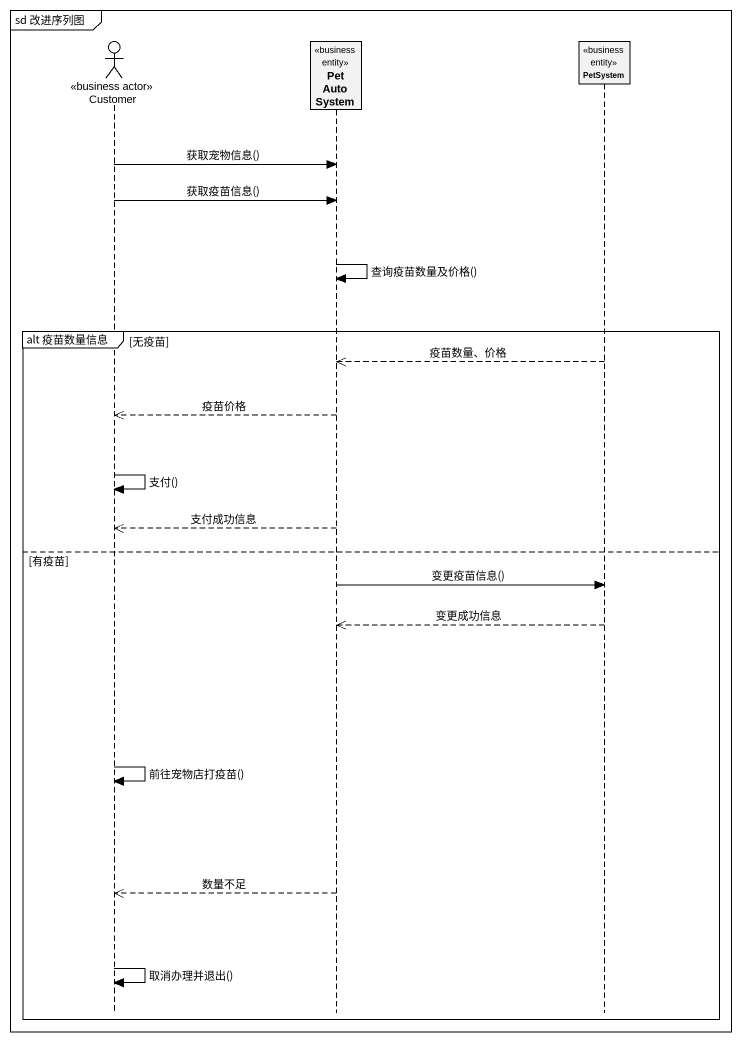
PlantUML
@startuml
mainframe sd 改进序列图
hide footbox
actor Customer <<business actor>>
participant PetAutoSystem <<business entity>>
participant PetSystem <<business entity>>

Customer -> PetAutoSystem : 获取宠物信息()
Customer -> PetAutoSystem : 获取疫苗信息()
PetAutoSystem -> PetAutoSystem : 查询疫苗数量及价格()
group alt 疫苗数量信息 [无疫苗]
  PetSystem -->> PetAutoSystem : 疫苗数量、价格
  PetAutoSystem -->> Customer : 疫苗价格
  Customer -> Customer : 支付()
  PetAutoSystem -->> Customer : 支付成功信息
else 有疫苗
  PetAutoSystem -> PetSystem : 变更疫苗信息()
  PetSystem -->> PetAutoSystem : 变更成功信息
  Customer -> Customer : 前往宠物店打疫苗()
  PetAutoSystem -->> Customer : 数量不足
  Customer -> Customer : 取消办理并退出()
end
@enduml
